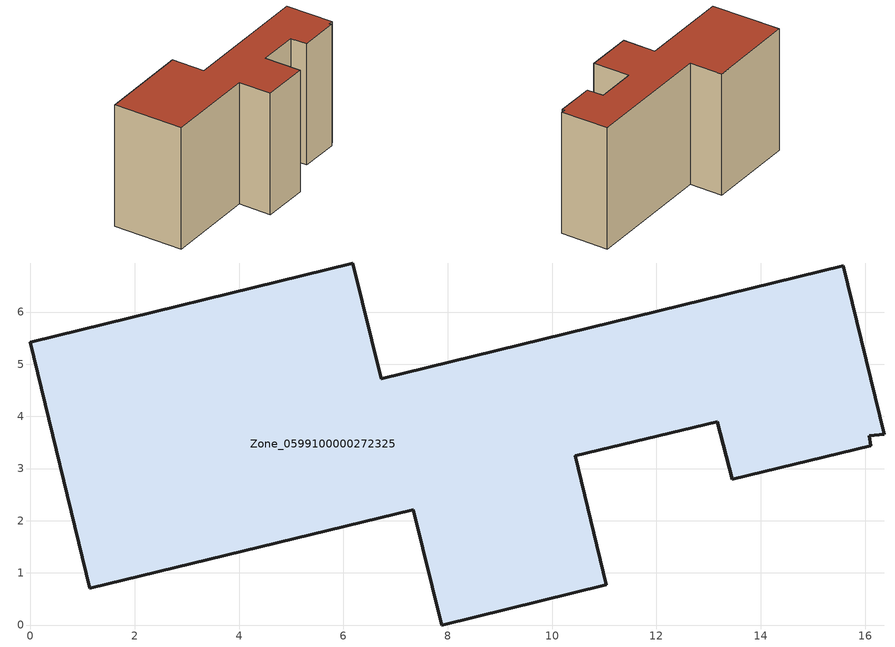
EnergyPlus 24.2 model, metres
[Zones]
Zone_0599100000272325
 floor ground (C_G): 15.58,6.89 16.36,3.66 16.08,3.63 16.11,3.44 13.45,2.79 13.17,3.9 10.44,3.24 11.04,0.77 7.88,0 7.34,2.21 1.14,0.7 0,5.42 6.18,6.94 6.72,4.72 z0
 wall outside (C_F): 1.14,0.7 7.34,2.21 7.88,0 11.04,0.77 10.44,3.24 13.17,3.9 13.45,2.79 16.11,3.44 16.08,3.63 16.36,3.66 15.58,6.89 6.72,4.72 6.18,6.94 0,5.42 1.14,0.7 z0:8.59
 roof outside (C_R): 15.58,6.89 6.72,4.72 6.18,6.94 0,5.42 1.14,0.7 7.34,2.21 7.88,0 11.04,0.77 10.44,3.24 13.17,3.9 13.45,2.79 16.11,3.44 16.08,3.63 16.36,3.66 z8.59
[BUILDING]
Pand.0599100000272325: North Axis=0; Terrain=City; Loads Convergence Tolerance Value=0.04; Temperature Convergence Tolerance Value=0.4; Solar Distribution=FullExterior; Maximum Number of Warmup Days=25; Minimum Number of Warmup Days=1
[Site:Location]
Rotterdam.The.Hague.AP_ZH_NLD Design_Conditions: Latitude=51.96; Longitude=4.45; Time Zone=1; Elevation=-4.5
[SITE:GROUNDTEMPERATURE:BUILDINGSURFACE]
18, 18, 18, 18, 18, 18, 18, 18, 18, 18, 18, 18
[MATERIAL] Thermal Absorptance=0.9; Solar Absorptance=0.7; Visible Absorptance=0.7
Name | Roughness | Thickness | Conductivity | Density | Specific Heat
G.TI.1965-1974 | MediumSmooth | 0.15 | 0.882353 | 540 | 1210
F.TI.1965-1974 | Rough | 0.3 | 0.697674 | 1920 | 840
R.TI.1965-1974 | MediumRough | 0.2 | 0.232558 | 1500 | 1000
[CONSTRUCTION]
C_G: G.TI.1965-1974
C_F: F.TI.1965-1974
C_R: R.TI.1965-1974
[ZONE]
Zone_0599100000272325: Type=1; Multiplier=1; Ceiling Height=Autocalculate; Volume=Autocalculate; Floor Area=autocalculate; Part of Total Floor Area=Yes
[ZONEINFILTRATION:DESIGNFLOWRATE]
Infil_Zone_0599100000272325: Zone or ZoneList or Space or SpaceList=Zone_0599100000272325; Schedule=AlwaysOn; Design Flow Rate Calculation Method=Flow/Area; Flow Rate per Floor Area=0.003; Constant Term Coefficient=1; Temperature Term Coefficient=0; Velocity Term Coefficient=0; Velocity Squared Term Coefficient=0
[HVACTEMPLATE:ZONE:IDEALLOADSAIRSYSTEM]
Zone_0599100000272325: Maximum Heating Supply Air Temperature=50; Minimum Cooling Supply Air Temperature=13; Maximum Heating Supply Air Humidity Ratio=0.0156; Minimum Cooling Supply Air Humidity Ratio=0.0077; Heating Limit=NoLimit; Cooling Limit=NoLimit; Dehumidification Control Type=ConstantSensibleHeatRatio; Cooling Sensible Heat Ratio=0.7; Dehumidification Setpoint=60; Humidification Control Type=None; Humidification Setpoint=30; Outdoor Air Method=None; Outdoor Air Flow Rate per Person=0.00944; Outdoor Air Flow Rate per Zone Floor Area=0; Outdoor Air Flow Rate per Zone=0; Demand Controlled Ventilation Type=None; Outdoor Air Economizer Type=NoEconomizer; Heat Recovery Type=None; Sensible Heat Recovery Effectiveness=0.7; Latent Heat Recovery Effectiveness=0.65
[ZONECONTROL:THERMOSTAT]
ThermostatControl_Zone_0599100000272325: Zone or ZoneList=Zone_0599100000272325; Control Type Schedule=DualSetpointControlType; Control 1=Thermostat_Zone_0599100000272325; Temperature Difference Between Cutout And Setpoint=0
[THERMOSTATSETPOINT:DUALSETPOINT]
Thermostat_Zone_0599100000272325: Heating Setpoint Temperature Schedule=HeatingSetpoint_Zone_0599100000272325; Cooling Setpoint Temperature Schedule=CoolingSetpoint_Zone_0599100000272325
[SCHEDULE:COMPACT]
HeatingSetpoint_Zone_0599100000272325: Through: 12/31, For: AllDays, Until: 24:00, 21
CoolingSetpoint_Zone_0599100000272325: Through: 12/31, For: AllDays, Until: 24:00, 24
DualSetpointControlType: Through: 12/31, For: AllDays, Until: 24:00, 4
AlwaysOn: Through: 12/31, For: AllDays, Until: 24:00, 1
